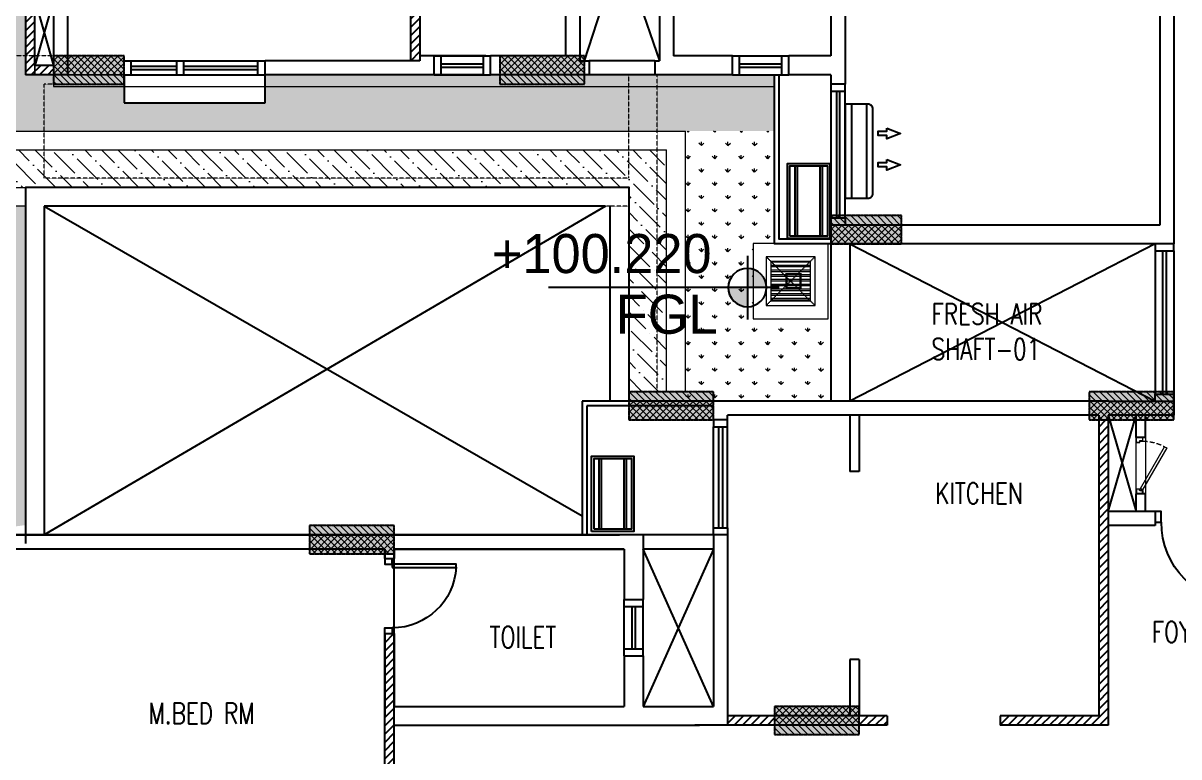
# Model space of a CAD drawing. Header units: millimetres. Extents: x 7964926 to 16080295, y -6277184 to -2986664.
# Drawn here: x 8131861 to 8144165, y -3131073 to -3123260 of the extents above; entities that cross this region are included whole.
import ezdxf

# ---------------------------------------------------------------- set-up
doc = ezdxf.new("R2010")
doc.units = ezdxf.units.MM
doc.header["$LTSCALE"] = 2000
doc.header["$MEASUREMENT"] = 0
for name, pattern in [('( Hidden )', [0.375, 0.25, -0.125]), ('1', [0, 0, 0]), ('DASHED2', [0.375, 0.25, -0.125]), ('HIDDEN', [0.375, 0.25, -0.125])]:
    doc.linetypes.add(name, pattern=pattern)
for name, color, linetype in [('a-ac ledge', 8, 'Continuous'), ('a-AC units', 7, 'Continuous'), ('a-chajja', 2, 'HIDDEN'), ('a-col', 8, 'DASHED2'), ('a-cutout', 8, 'Continuous'), ('a-door', 8, 'Continuous'), ('a-ele 1', 8, 'Continuous'), ('a-hat col', 252, 'Continuous'), ('a-hatch wall', 8, 'Continuous'), ('a-text m', 8, 'Continuous'), ('a-tile drop', 1, 'Continuous'), ('a-wall', 8, 'Continuous'), ('a-window', 8, 'Continuous'), ('L-FL', 7, 'Continuous')]:
    doc.layers.add(name, color=color, linetype=linetype)
for name, color, linetype, lineweight in [('a-shaft door', 1, 'Continuous', 5), ('L - paving', 9, 'Continuous', 5), ('L-base plan', 250, 'Continuous', 5), ('L-CHAMBERS', 50, 'Continuous', 5), ('L-CORECUT', 4, 'Continuous', 5), ('L-ELE 1', 24, 'Continuous', 20), ('L-ELE 2', 30, 'Continuous', 15), ('L-Paver 400x400', 250, '1', 13), ('L-SHRUBS', 96, 'Continuous', 18), ('STR-Column', 250, 'Continuous', 15), ('STR-Column Hatch', 250, 'Continuous', 15), ('STR-Podium Beam', 8, 'Continuous', 15), ('STR-RCC Up Stand', 250, 'Continuous', 15)]:
    doc.layers.add(name, color=color, linetype=linetype, lineweight=lineweight)
doc.styles.add('a-100 txt m', font='romans.shx', dxfattribs={"width": 0.75, "height": 300})
doc.styles.add('Century Gothic', font='GOTHIC.TTF')
doc.styles.get("Standard").update_dxf_attribs({"font": 'romans.shx', "width": 0.75})
pattern_1 = [(45, (1424320.437, 166168.526), (-44.1941738, 44.1941738), [])]
pattern_2 = [(315, (7643622.237, -614125.35), (35.3553391, 35.3553391), []), (45, (7643622.237, -614125.35), (-35.3553391, 35.3553391), [])]
pattern_3 = [(315, (7641472.237, -616000.35), (35.3553391, 35.3553391), []), (45, (7641472.237, -616000.35), (-35.3553391, 35.3553391), [])]
pattern_4 = [(315, (7646272.237, -616000.35), (35.3553391, 35.3553391), []), (45, (7646272.237, -616000.35), (-35.3553391, 35.3553391), [])]
pattern_5 = [(315, (7637972.237, -617425.35), (35.3553391, 35.3553391), []), (45, (7637972.237, -617425.35), (-35.3553391, 35.3553391), [])]
pattern_6 = [(315, (7639997.237, -612325.35), (35.3553391, 35.3553391), []), (45, (7639997.237, -612325.35), (-35.3553391, 35.3553391), [])]
pattern_7 = [(315, (7642922.237, -619250.35), (35.3553391, 35.3553391), []), (45, (7642922.237, -619250.35), (-35.3553391, 35.3553391), [])]
pattern_8 = [(315, (7635347.237, -612325.35), (35.3553391, 35.3553391), []), (45, (7635347.237, -612325.35), (-35.3553391, 35.3553391), [])]
pattern_9 = [(315, (7743477.187, -626437.335), (35.3553391, 35.3553391), [])]
pattern_10 = [(315, (7748127.187, -626437.335), (35.3553391, 35.3553391), [])]
pattern_11 = [(315, (7751752.187, -627937.335), (35.3553391, 35.3553391), [])]
pattern_12 = [(315, (7754402.187, -629812.335), (35.3553391, 35.3553391), [])]
pattern_13 = [(315, (7751052.187, -633362.335), (35.3553391, 35.3553391), [])]
pattern_14 = [(315, (7749602.187, -629812.335), (35.3553391, 35.3553391), [])]
pattern_15 = [(315, (7746102.187, -631237.335), (35.3553391, 35.3553391), [])]

# ---------------------------------------------------------------- blocks, each defined once
blk = doc.blocks.new('basement - column')
at = {"layer": 'a-hat col'}
h = blk.add_hatch(color=256, dxfattribs=at)
h.dxf.hatch_style = 1
h.paths.add_polyline_path([(144850, -37549), (144100, -37549), (144100, -37849), (144850, -37849)])
h = blk.add_hatch(color=256, dxfattribs=at)
h.dxf.hatch_style = 1
h.paths.add_polyline_path([(149750, -37549), (148850, -37549), (148850, -37849), (149750, -37849)])
h = blk.add_hatch(color=256, dxfattribs=at)
h.dxf.hatch_style = 1
h.paths.add_polyline_path([(153125, -39249), (152375, -39249), (152375, -39549), (153125, -39549)])
h = blk.add_hatch(color=256, dxfattribs=at)
h.dxf.hatch_style = 1
h.paths.add_polyline_path([(151125, -41124), (150225, -41124), (150225, -41424), (151125, -41424)])
h = blk.add_hatch(color=256, dxfattribs=at)
h.dxf.hatch_style = 1
h.paths.add_polyline_path([(156025, -41124), (155125, -41124), (155125, -41424), (156025, -41424)])
h = blk.add_hatch(color=256, dxfattribs=at)
h.dxf.hatch_style = 1
h.paths.add_polyline_path([(147725, -42549), (146825, -42549), (146825, -42849), (147725, -42849)])
h = blk.add_hatch(color=256, dxfattribs=at)
h.dxf.hatch_style = 1
h.paths.add_polyline_path([(152675, -44474), (151775, -44474), (151775, -44774), (152675, -44774)])
at = {"layer": 'a-col', "linetype": 'DASHED2', "ltscale": 0.001}
for points in [[(144100, -37549), (144100, -37849), (144850, -37849), (144850, -37549)], [(148850, -37549), (148850, -37849), (149750, -37849), (149750, -37549)], [(152375, -39249), (152375, -39549), (153125, -39549), (153125, -39249)], [(150225, -41124), (150225, -41424), (151125, -41424), (151125, -41124)], [(155125, -41124), (155125, -41424), (156025, -41424), (156025, -41124)], [(146825, -42549), (146825, -42849), (147725, -42849), (147725, -42549)], [(151775, -44474), (151775, -44774), (152675, -44774), (152675, -44474)]]:
    blk.add_lwpolyline(points, close=True, dxfattribs=at)
blk = doc.blocks.new('*U169')
blk.add_line((1027, 0), (1027, 0))
for points in [[(0, 126), (73, 126), (73, 0), (0, 0)], [(1100, 0), (1027, 0), (1027, 126), (1100, 126)]]:
    blk.add_lwpolyline(points)
blk.add_lwpolyline([(110, 0), (110, -953), (73, -953), (73, 0)], close=True)
blk.add_arc((73, 0), 953, 272.2042, 0)
blk = doc.blocks.new('*U167')
for points in [[(0, 80), (60, 80), (60, 0), (0, 0)], [(800, 80), (740, 80), (740, 0), (800, 0)]]:
    blk.add_lwpolyline(points)
blk.add_lwpolyline([(95, 0), (95, -679), (60, -679), (60, 0)], close=True)
blk.add_arc((57, 2), 683, 273.153, 359.7973)
blk = doc.blocks.new('AC ODU')
at = {"color": 8}
for p, q in [((420369, 284087), (421119, 284087)), ((420369, 284062), (421119, 284062)), ((420369, 283822), (421119, 283822)), ((420369, 283797), (421119, 283797))]:
    blk.add_line(p, q, dxfattribs=at)
for points in [[(420344, 284167), (421144, 284167), (421144, 283717), (420344, 283717)], [(420369, 284142), (421119, 284142), (421119, 283742), (420369, 283742)]]:
    blk.add_lwpolyline(points, close=True, dxfattribs=at)
blk = doc.blocks.new('AC IDU')
at = {"color": 8}
for p, q in [((419493, 283872), (419493, 284872)), ((419651, 283872), (419651, 284872))]:
    blk.add_line(p, q, dxfattribs=at)
blk.add_lwpolyline([(419423, 284872), (419668, 284872, -0.414214), (419718, 284822), (419718, 283922, -0.414214), (419668, 283872), (419423, 283872)], format="xyb", close=True, dxfattribs=at)
at = {"color": 252}
for points in [[(419867, 284460), (420012, 284516), (419867, 284573), (419867, 284539), (419776, 284539), (419776, 284494), (419867, 284494)], [(419867, 284126), (420012, 284183), (419867, 284239), (419867, 284205), (419776, 284205), (419776, 284160), (419867, 284160)]]:
    blk.add_lwpolyline(points, close=True, dxfattribs=at)
blk = doc.blocks.new('Shaft D-600')
at = {"layer": 'a-shaft door', "color": 252, "ltscale": 0.1}
for p, q in [((185920, -26068), (185920, -26038)), ((186520, -26068), (186520, -26038)), ((186520, -26068), (186520, -26038))]:
    blk.add_line(p, q, dxfattribs=at)
blk.add_lwpolyline([(186409, -25812), (185962, -26070), (185976, -26094), (186422, -25836), (186409, -25812)], dxfattribs=at)
at = {"layer": 'a-shaft door', "color": 252}
for points in [[(185920, -26138), (185974, -26138), (185974, -26100), (185958, -26100), (185958, -26068), (185920, -26068), (185920, -26068), (185920, -26068)], [(185922, -26136), (185922, -26070), (185922, -26070), (185922, -26070), (185956, -26070), (185956, -26102), (185972, -26102), (185972, -26136)], [(186520, -26138), (186467, -26138), (186467, -26100), (186483, -26100), (186483, -26068), (186520, -26068), (186520, -26068), (186520, -26068)], [(186519, -26136), (186519, -26070), (186519, -26070), (186519, -26070), (186485, -26070), (186485, -26102), (186469, -26102), (186469, -26136)]]:
    blk.add_lwpolyline(points, close=True, dxfattribs=at)
at = {"layer": 'a-shaft door', "color": 252, "linetype": 'HIDDEN', "ltscale": 0.1}
blk.add_arc((185951, -26083), 532, 1.566, 27.6813, dxfattribs=at)
blk = doc.blocks.new('GROUND FLOOR -CORE')
at = {"layer": 'a-cutout'}
for p, q in [((-5550, -18450), (-5250, -17425)), ((-5550, -17425), (-5250, -18450))]:
    blk.add_line(p, q, dxfattribs=at)
at = {"layer": 'a-door'}
for p, q in [((-5250, -17662.5), (-5250, -17425)), ((-5150, -17662.5), (-5150, -17425)), ((-5150, -17662.5), (-5250, -17662.5)), ((-5250, -18450), (-5250, -18262.5)), ((-5150, -18262.5), (-5250, -18262.5)), ((-5150, -18450), (-5150, -18262.5))]:
    blk.add_line(p, q, dxfattribs=at)
at = {"layer": 'a-shaft door', "color": 8}
for p, q in [((-5250, -18262.5), (-5250, -17662.5)), ((-5150, -17662.5), (-5150, -18262.5))]:
    blk.add_line(p, q, dxfattribs=at)
at = {"layer": 'a-wall'}
for p, q in [((-5550, -17275), (-4850, -17275)), ((-4850, -17275), (-4850, -17425)), ((-4850, -17425), (-5550, -17425))]:
    blk.add_line(p, q, dxfattribs=at)
at = {"layer": 'a-window'}
for p, q in [((-5050, -15675), (-5050, -17200)), ((-4970, -15675), (-4970, -17200)), ((-4930, -15675), (-4930, -17200)), ((-4850, -15675), (-4850, -17200))]:
    blk.add_line(p, q, dxfattribs=at)
for points in [[(-5050, -15600), (-5050, -15675), (-4850, -15675), (-4850, -15600)], [(-5050, -17275), (-5050, -17200), (-4850, -17200), (-4850, -17275)]]:
    blk.add_lwpolyline(points, dxfattribs=at)
at = {"layer": 'a-shaft door', "linetype": 'Continuous', "xscale": -1, "rotation": 270}
blk.add_blockref('Shaft D-600', (20887.7, -204182.8), dxfattribs=at)
blk = doc.blocks.new('block 3')
at = {"layer": 'a-hatch wall'}
h = blk.add_hatch(dxfattribs=at)
h.set_pattern_fill('ANSI31', color=256, scale=500)
h.set_pattern_definition(pattern_1)
h.paths.add_polyline_path([(8213668.7, -2884505.3), (8213768.7, -2884505.3), (8213768.7, -2884405.3), (8213568.7, -2884405.3), (8213568.7, -2887005.3), (8213668.7, -2887005.3)])
h = blk.add_hatch(dxfattribs=at)
h.set_pattern_fill('ANSI31', color=256, scale=500)
h.set_pattern_definition(pattern_1)
h.paths.add_polyline_path([(8209768.7, -2886255.3), (8209468.7, -2886255.3), (8209468.7, -2887155.3), (8209768.7, -2887155.3), (8209768.7, -2887055.3), (8209568.7, -2887055.3), (8209568.7, -2886355.3), (8209768.7, -2886355.3)])
h = blk.add_hatch(dxfattribs=at)
h.set_pattern_fill('ANSI31', color=256, scale=500)
h.set_pattern_definition(pattern_1)
h.paths.add_polyline_path([(8220993.7, -2890830.3), (8220893.7, -2890830.3), (8220893.7, -2894080.3), (8220993.7, -2894080.3)])
h = blk.add_hatch(dxfattribs=at)
h.set_pattern_fill('ANSI31', color=256, scale=500)
h.set_pattern_definition(pattern_1)
h.paths.add_polyline_path([(8213393.7, -2893105.3), (8213293.7, -2893105.3), (8213293.7, -2895005.3), (8213393.7, -2895005.3)])
h = blk.add_hatch(dxfattribs=at)
h.set_pattern_fill('ANSI31', color=256, scale=500)
h.set_pattern_definition(pattern_1)
h.paths.add_polyline_path([(8217443.7, -2893980.3), (8216943.7, -2893980.3), (8216943.7, -2894080.3), (8217443.7, -2894080.3)])
h.paths.add_polyline_path([(8218643.7, -2893980.3), (8218343.7, -2893980.3), (8218343.7, -2894080.3), (8218643.7, -2894080.3)])
h = blk.add_hatch(dxfattribs=at)
h.set_pattern_fill('ANSI31', color=256, scale=500)
h.set_pattern_definition(pattern_1)
h.paths.add_polyline_path([(8220893.7, -2893980.3), (8220293.7, -2893980.3), (8219843.7, -2893980.3), (8219843.7, -2894080.3), (8220893.7, -2894080.3)])
at = {"layer": 'a-ac ledge', "color": 8}
for p, q in [((8216793.7, -2890630.3), (8215393.7, -2890630.3)), ((8215393.7, -2890630.3), (8215393.7, -2892055.3)), ((8216793.7, -2890680.3), (8215443.7, -2890680.3)), ((8215443.7, -2890680.3), (8215443.7, -2892055.3))]:
    blk.add_line(p, q, dxfattribs=at)
at = {"layer": 'a-ac ledge'}
for points in [[(8218043.7, -2888955.3), (8217443.7, -2888955.3), (8217443.7, -2887155.3)], [(8218043.7, -2888905.3), (8217493.7, -2888905.3), (8217493.7, -2887155.3)]]:
    blk.add_lwpolyline(points, dxfattribs=at)
at = {"layer": 'a-chajja', "ltscale": 500}
blk.add_lwpolyline([(8210518.7, -2887155.3), (8210518.7, -2887455.3), (8212018.7, -2887455.3), (8212018.7, -2887155.3)], dxfattribs=at)
at = {"layer": 'a-cutout', "linetype": 'HIDDEN', "ltscale": 1000}
for p, q in [((8215368.7, -2884555.3), (8216218.7, -2887005.3)), ((8215418.7, -2887005.3), (8216218.7, -2884555.3)), ((8209768.7, -2886355.3), (8209568.7, -2887055.3)), ((8209568.7, -2886355.3), (8209768.7, -2887055.3)), ((8209668.7, -2888555.3), (8215393.7, -2891852.4)), ((8215643.7, -2888555.3), (8209668.7, -2892055.3)), ((8218243.7, -2888955.3), (8221493.7, -2890630.3)), ((8221493.7, -2888955.3), (8218243.7, -2890630.3)), ((8216793.7, -2892205.3), (8216043.7, -2893880.3)), ((8216793.7, -2893880.3), (8216043.7, -2892205.3))]:
    blk.add_line(p, q, dxfattribs=at)
at = {"layer": 'a-ele 1'}
for p, q in [((8216168.7, -2887005.3), (8215468.7, -2887005.3)), ((8216168.7, -2887155.3), (8215468.7, -2887155.3)), ((8215643.7, -2888555.3), (8209668.7, -2888555.3)), ((8209668.7, -2888555.3), (8209668.7, -2892055.3)), ((8215643.7, -2888555.3), (8209668.7, -2888555.3)), ((8209668.7, -2888555.3), (8209668.7, -2892055.3)), ((8215693.7, -2890630.3), (8215693.7, -2888555.3)), ((8218043.7, -2888955.3), (8218043.7, -2890630.3)), ((8218243.7, -2888955.3), (8218243.7, -2890630.3)), ((8218243.7, -2890780.3), (8218243.7, -2891380.3)), ((8218343.7, -2890780.3), (8218343.7, -2891380.3)), ((8218343.7, -2891380.3), (8218243.7, -2891380.3)), ((8208893.7, -2892055.3), (8215793.7, -2892055.3)), ((8216793.7, -2892055.3), (8216043.7, -2892055.3)), ((8216793.7, -2892205.3), (8216043.7, -2892205.3)), ((8218343.7, -2893380.3), (8218243.7, -2893380.3)), ((8218243.7, -2893380.3), (8218243.7, -2893980.3)), ((8218343.7, -2893380.3), (8218343.7, -2893980.3))]:
    blk.add_line(p, q, dxfattribs=at)
blk.add_lwpolyline([(8215893.7, -2890630.3), (8215893.7, -2888355.3), (8209468.7, -2888355.3), (8209468.7, -2892144.5)], dxfattribs=at)
at = {"layer": 'a-tile drop', "color": 8}
blk.add_line((8213393.7, -2893105.3), (8213393.7, -2892305.3), dxfattribs=at)
at = {"layer": 'a-wall'}
for p, q in [((8221693.7, -2882555.3), (8221693.7, -2888955.3)), ((8213568.7, -2884405.3), (8213568.7, -2887005.3)), ((8215218.7, -2884405.3), (8215218.7, -2886955.3)), ((8216368.7, -2884405.3), (8216368.7, -2886955.3)), ((8213668.7, -2884505.3), (8213668.7, -2887005.3)), ((8221543.7, -2884505.3), (8221543.7, -2888755.3)), ((8215368.7, -2884555.3), (8215368.7, -2887005.3)), ((8216218.7, -2884555.3), (8216218.7, -2887005.3)), ((8209768.7, -2884755.3), (8209768.7, -2887055.3)), ((8209918.7, -2887155.3), (8209918.7, -2884755.3)), ((8209468.7, -2886255.3), (8209468.7, -2887155.3)), ((8218043.7, -2886205.3), (8218043.7, -2886955.3)), ((8218193.7, -2886205.3), (8218193.7, -2887255.3)), ((8209568.7, -2887055.3), (8209568.7, -2886355.3)), ((8214370.5, -2886955.3), (8213668.7, -2886955.3)), ((8213818.7, -2887155.3), (8213818.7, -2886955.3)), ((8215218.7, -2886955.3), (8214418.7, -2886955.3)), ((8214418.7, -2887155.3), (8214418.7, -2886955.3)), ((8216994.4, -2886955.3), (8216368.7, -2886955.3)), ((8216994.4, -2887155.3), (8216994.4, -2886955.3)), ((8218043.7, -2886955.3), (8217594.4, -2886955.3)), ((8217594.4, -2887155.3), (8217594.4, -2886955.3)), ((8209768.7, -2887055.3), (8209568.7, -2887055.3)), ((8212018.7, -2887155.3), (8212018.7, -2887005.3)), ((8213668.7, -2887005.3), (8212018.7, -2887005.3)), ((8215368.7, -2887005.3), (8215468.7, -2887005.3)), ((8215468.7, -2887005.3), (8215468.7, -2887155.3)), ((8216168.7, -2887005.3), (8216168.7, -2887155.3)), ((8216168.7, -2887005.3), (8216218.7, -2887005.3)), ((8209918.7, -2887155.3), (8209468.7, -2887155.3)), ((8214343.7, -2887155.3), (8212018.7, -2887155.3)), ((8215468.7, -2887155.3), (8214418.7, -2887155.3)), ((8216994.4, -2887155.3), (8216168.7, -2887155.3)), ((8218043.7, -2887155.3), (8217594.4, -2887155.3)), ((8218043.7, -2887155.3), (8218043.7, -2887255.3)), ((8218193.7, -2887255.3), (8218043.7, -2887255.3)), ((8218043.7, -2888755.3), (8218043.7, -2888955.3)), ((8221543.7, -2888755.3), (8218043.7, -2888755.3)), ((8221693.7, -2888955.3), (8218043.7, -2888955.3)), ((8220993.7, -2890630.3), (8216793.7, -2890630.3)), ((8220893.7, -2890780.3), (8216943.7, -2890780.3)), ((8216943.7, -2890830.3), (8216943.7, -2890780.3)), ((8220893.7, -2890780.3), (8220893.7, -2893980.3)), ((8220993.7, -2890780.3), (8220993.7, -2894080.3)), ((8216943.7, -2890830.3), (8216793.7, -2890830.3)), ((8221493.7, -2891805.3), (8220993.7, -2891805.3)), ((8221493.7, -2891805.3), (8221493.7, -2891955.3)), ((8221493.7, -2891955.3), (8220993.7, -2891955.3)), ((8216043.7, -2892055.3), (8208693.7, -2892055.3)), ((8213443.7, -2892055.3), (8213293.7, -2892055.3)), ((8213443.7, -2892055.3), (8213443.7, -2892055.3)), ((8216043.7, -2892055.3), (8216043.7, -2892742.8)), ((8216793.7, -2892055.3), (8216793.7, -2893880.3)), ((8216943.7, -2892055.3), (8216793.7, -2892055.3)), ((8216943.7, -2892055.3), (8216943.7, -2894080.3)), ((8213293.7, -2892205.3), (8208843.7, -2892205.3)), ((8213293.7, -2892205.3), (8213293.7, -2892305.3)), ((8213293.7, -2892305.3), (8213293.7, -2892205.3)), ((8213393.7, -2892205.3), (8213393.7, -2892305.3)), ((8213393.7, -2892205.3), (8215843.7, -2892205.3)), ((8215843.7, -2892205.3), (8213393.7, -2892205.3)), ((8213393.7, -2892305.3), (8213393.7, -2892205.3)), ((8215843.7, -2892205.3), (8215843.7, -2892742.8)), ((8213293.7, -2892305.3), (8213393.7, -2892305.3)), ((8215843.7, -2892742.8), (8216043.7, -2892742.8)), ((8213293.7, -2893105.3), (8213293.7, -2893980.3)), ((8213293.7, -2893105.3), (8213393.7, -2893105.3)), ((8213293.7, -2895005.3), (8213293.7, -2893105.3)), ((8213393.7, -2893105.3), (8213393.7, -2893880.3)), ((8213393.7, -2895005.3), (8213393.7, -2893105.3)), ((8215843.7, -2893342.8), (8215843.7, -2893880.3)), ((8215843.7, -2893342.8), (8216043.7, -2893342.8)), ((8216043.7, -2893342.8), (8216043.7, -2893880.3)), ((8213393.7, -2893880.3), (8215843.7, -2893880.3)), ((8216043.7, -2893880.3), (8216793.7, -2893880.3)), ((8218643.7, -2893980.3), (8216943.7, -2893980.3)), ((8218643.7, -2893980.3), (8218643.7, -2894080.3)), ((8219843.7, -2893980.3), (8219843.7, -2894080.3)), ((8220893.7, -2893980.3), (8219843.7, -2893980.3)), ((8213393.7, -2894080.3), (8216643.7, -2894080.3)), ((8218643.7, -2894080.3), (8216593.7, -2894080.3)), ((8220993.7, -2894080.3), (8219843.7, -2894080.3))]:
    blk.add_line(p, q, dxfattribs=at)
at = {"layer": 'a-window'}
for p, q in [((8213818.7, -2886955.3), (8214418.7, -2886955.3)), ((8213893.7, -2887155.3), (8213893.7, -2886955.3)), ((8214343.7, -2887155.3), (8214343.7, -2886955.3)), ((8216994.4, -2886955.3), (8217594.4, -2886955.3)), ((8217069.4, -2887155.3), (8217069.4, -2886955.3)), ((8217519.4, -2887155.3), (8217519.4, -2886955.3)), ((8210518.7, -2887005.3), (8212018.7, -2887005.3)), ((8210593.7, -2887155.3), (8210593.7, -2887005.3)), ((8210593.7, -2887062.8), (8211081.2, -2887062.8)), ((8210593.7, -2887097.8), (8211081.2, -2887097.8)), ((8211081.2, -2887155.3), (8211081.2, -2887005.3)), ((8211156.2, -2887155.3), (8211156.2, -2887005.3)), ((8211156.2, -2887062.8), (8211943.7, -2887062.8)), ((8211156.2, -2887097.8), (8211943.7, -2887097.8)), ((8211943.7, -2887155.3), (8211943.7, -2887005.3)), ((8213893.7, -2887037.8), (8214343.7, -2887037.8)), ((8213893.7, -2887072.8), (8214343.7, -2887072.8)), ((8217069.4, -2887037.8), (8217519.4, -2887037.8)), ((8217069.4, -2887072.8), (8217519.4, -2887072.8)), ((8210518.7, -2887155.3), (8212018.7, -2887155.3)), ((8213818.7, -2887155.3), (8214418.7, -2887155.3)), ((8216994.4, -2887155.3), (8217594.4, -2887155.3)), ((8218043.7, -2887330.3), (8218043.7, -2888680.3)), ((8218103.7, -2887330.3), (8218103.7, -2888680.3)), ((8218133.7, -2887330.3), (8218133.7, -2888680.3)), ((8218193.7, -2888680.3), (8218193.7, -2887330.3)), ((8216793.7, -2891980.3), (8216793.7, -2890905.3)), ((8216848.7, -2891980.3), (8216848.7, -2890905.3)), ((8216888.7, -2890905.3), (8216888.7, -2891980.3)), ((8216943.7, -2891980.3), (8216943.7, -2890905.3)), ((8215843.7, -2893342.8), (8215843.7, -2892742.8)), ((8216043.7, -2893342.8), (8216043.7, -2892742.8)), ((8215843.7, -2892817.8), (8216043.7, -2892817.8)), ((8215927.3, -2893267.8), (8215927.3, -2892817.8)), ((8215962.3, -2893267.8), (8215962.3, -2892817.8)), ((8215843.7, -2893267.8), (8216043.7, -2893267.8))]:
    blk.add_line(p, q, dxfattribs=at)
for points in [[(8218043.7, -2887255.3), (8218043.7, -2887330.3), (8218193.7, -2887330.3), (8218193.7, -2887255.3)], [(8218043.7, -2888755.3), (8218043.7, -2888680.3), (8218193.7, -2888680.3), (8218193.7, -2888755.3)], [(8216793.7, -2890830.3), (8216793.7, -2890905.3), (8216943.7, -2890905.3), (8216943.7, -2890830.3)], [(8216793.7, -2892055.3), (8216793.7, -2891980.3), (8216943.7, -2891980.3), (8216943.7, -2892055.3)]]:
    blk.add_lwpolyline(points, dxfattribs=at)
at = {"ltscale": 750}
blk.add_blockref('GROUND FLOOR -CORE', (8226543.7, -2873355.3), dxfattribs=at)
at = {"layer": 'a-AC units', "xscale": -1, "rotation": 180}
blk.add_blockref('AC IDU', (7798770.7, -2603597.2), dxfattribs=at)
at = {"layer": 'a-AC units', "rotation": 90}
for p in [(8501749.6, -3309243.4), (8499663.2, -3312360.8)]:
    blk.add_blockref('AC ODU', p, dxfattribs=at)
at = {"layer": 'a-door', "extrusion": (0, 0, -1), "xscale": 0.9090909090908456, "yscale": 0.9090909090908456, "zscale": -0.9090909090908456, "rotation": 359.9999430927095}
blk.add_blockref('*U169', (-8222493.7, -2891919.6), dxfattribs=at)
at = {"layer": 'a-door', "xscale": -1.000000000000001, "rotation": 90}
blk.add_blockref('*U167', (8213373.7, -2892305.3), dxfattribs=at)
blk = doc.blocks.new('CHAMBERS')
at = {"layer": 'L-Paver 400x400', "true_color": 0x636466}
h = blk.add_hatch(dxfattribs=at)
h.set_pattern_fill('ANSI32', color=251, scale=135, angle=315)
h.set_pattern_definition([(0, (0.48, 1.42), (1e-14, 50.625), []), (0, (17.355, -15.46), (1e-14, 50.625), [])])
h.paths.add_polyline_path([(7999084, -3148058), (7998664, -3148058), (7998664, -3148478), (7999084, -3148478)])
at = {"layer": 'L-CHAMBERS', "color": 42}
for points in [[(7999274, -3148668), (7998474, -3148668), (7998474, -3147868), (7999274, -3147868)], [(7999134, -3148528), (7998614, -3148528), (7998614, -3148008), (7999134, -3148008)], [(7999084, -3148478), (7998664, -3148478), (7998664, -3148058), (7999084, -3148058)]]:
    blk.add_lwpolyline(points, close=True, dxfattribs=at)
at = {"layer": 'L-Paver 400x400', "color": 251, "linetype": '( Hidden )', "ltscale": 0.005, "true_color": 0x636466}
for p, q in [((7998614, -3148008), (7999134, -3148528)), ((7998614, -3148528), (7999134, -3148008))]:
    blk.add_line(p, q, dxfattribs=at)
blk = doc.blocks.new('finish lvl')
h = blk.add_hatch(color=256)
edge = h.paths.add_edge_path()
edge.add_ellipse((0.0378, 0.003), major_axis=(-0.0305, 0.0305), ratio=1, start_angle=-45, end_angle=45)
edge.add_line((-0.0053, 0.003), (0.0378, 0.003))
edge.add_line((0.0378, 0.003), (0.0378, 0.0461))
edge = h.paths.add_edge_path()
edge.add_ellipse((0.0378, 0.003), major_axis=(-0.0305, 0.0305), ratio=1, start_angle=135, end_angle=225)
edge.add_line((0.0809, 0.003), (0.0378, 0.003))
edge.add_line((0.0378, 0.003), (0.0378, -0.0401))
for p, q in [((0.0378, 0.0748), (0.0378, -0.0688)), ((-0.034, 0.003), (0.4857, 0.003))]:
    blk.add_line(p, q)
blk.add_ellipse((0.0378, 0.003), major_axis=(-0.0305, 0.0305), ratio=1, start_param=1.570796326794534, end_param=7.85398163397412)
at = {"layer": 'L-FL'}
for tag, p in [('%%P0.00', (0.1256, 0.0357)), ('FIN.LVL.', (0.1075, -0.103))]:
    blk.add_attdef(tag, p, '', height=0.08, dxfattribs=at)

msp = doc.modelspace()

# ---------------------------------------------------------------- hatches: boundary and pattern name
at = {"layer": 'L - paving'}
h = msp.add_hatch(dxfattribs=at)
h.set_pattern_fill('ANSI36', color=256, scale=1000, angle=90)
h.set_pattern_definition([(135, (0.13, -1e-05), (-243.067956, 66.2912607), [312.5, -62.5, 0, -62.5])])
h.paths.add_polyline_path([(8138711.2, -3125010), (8138311.2, -3125010), (8138311.2, -3127185), (8138711.2, -3127185)])
h.paths.add_polyline_path([(8130411.1, -3125010), (8138711.2, -3125010), (8138711.2, -3124610), (8130411.1, -3124610)])
at = {"layer": 'L-SHRUBS'}
h = msp.add_hatch(dxfattribs=at)
h.set_pattern_fill('GRASS', color=256, scale=200)
h.paths.add_polyline_path([(8131356.3, -3120053.6), (8131886.3, -3120053.6), (8131886.3, -3120053.6), (8132186.3, -3120053.6), (8132186.3, -3120310), (8132186.2, -3120310), (8132186.2, -3120010), (8132186.3, -3120010), (8132186.3, -3117110), (8131886.3, -3117110), (8131886.3, -3116210), (8130411.1, -3116210), (8130411.1, -3124410), (8139861.3, -3124410), (8139861.3, -3123810), (8137836.2, -3123810), (8137836.2, -3123910), (8136936.2, -3123910), (8136936.2, -3123810), (8134436.3, -3123810), (8134436.3, -3124110), (8132936.3, -3124110), (8132936.3, -3123910), (8132186.2, -3123910), (8132186.2, -3123810), (8131886.3, -3123810), (8131886.3, -3122910), (8132061.1, -3122910), (8132061.1, -3121410), (8131886.3, -3121410), (8131886.3, -3120853.6), (8131356.3, -3120853.6)])
h = msp.add_hatch(dxfattribs=at)
h.set_pattern_fill('GRASS', color=256, scale=200)
h.paths.add_polyline_path([(8138911.2, -3124410), (8139851.9, -3124410), (8139851.9, -3125610), (8138911.2, -3125610)])
h.paths.add_polyline_path([(8140431.4, -3125610), (8140431.4, -3126407.1), (8139631.4, -3126407.1), (8139631.4, -3125610), (8138911.2, -3125610), (8138911.2, -3127285), (8140461.2, -3127285), (8140461.2, -3125610)])
h = msp.add_hatch(dxfattribs=at)
h.set_pattern_fill('GRASS', color=256, scale=200)
edge = h.paths.add_edge_path()
edge.add_line((8130811.3, -3138285), (8130811.3, -3137385))
edge.add_line((8130811.3, -3137385), (8130986, -3137385))
edge.add_line((8130986, -3137385), (8130986.1, -3131419.6))
edge.add_line((8130986.1, -3131419.6), (8130411.1, -3131419.6))
edge.add_line((8130411.1, -3131419.6), (8130411.1, -3137535))
edge.add_arc((8743960.7, -2810630), 695205.1, 208.0491061, 208.119167)
h.paths.add_polyline_path([(8130411.1, -3130619.6), (8130986.2, -3130619.6), (8130986.2, -3129610), (8130811.3, -3129610), (8130811.3, -3128710), (8131111.2, -3128710), (8131886.2, -3128604.6), (8131886.2, -3125204.6), (8130411.1, -3125210)])
h = msp.add_hatch(dxfattribs=at)
h.set_pattern_fill('GRASS', color=256, scale=200)
h.paths.add_polyline_path([(8138297.8, -3138835), (8139097.8, -3138835), (8139097.8, -3138315), (8138297.8, -3138315)], flags=17)
edge = h.paths.add_edge_path()
edge.add_arc((8131487.9, -3138133.8), 794.3, 190.96793, 298.03292, ccw=False)
edge.add_arc((8131487.9, -3138133.8), 794.3, 190.96793, 298.03292)
edge.add_line((8131861.3, -3138835), (8151974.7, -3138835))
edge.add_line((8151974.7, -3138835), (8151974.7, -3138410))
edge.add_line((8151974.7, -3138410), (8130799.4, -3138410))
edge.add_arc((8132010, -3136924.3), 1916.4, 230.82449, 265.548)
h.paths.add_polyline_path([(8160841.7, -3134822.2), (8160041.7, -3134822.2), (8160041.7, -3134022.2), (8160841.7, -3134022.2)], flags=16)
edge = h.paths.add_edge_path()
edge.add_arc((8159586.3, -3136535), 2300, 270.00004, 360)
edge.add_line((8161886.3, -3136535), (8161886.3, -3127604))
edge.add_line((8161886.3, -3127604), (8160862.6, -3127604))
edge.add_line((8160862.6, -3127604), (8160862.6, -3128264))
edge.add_line((8160862.6, -3128264), (8160062.6, -3128264))
edge.add_line((8160062.6, -3128264), (8160062.6, -3127604))
edge.add_line((8160062.6, -3127604), (8153561.3, -3127604))
edge.add_line((8153561.3, -3127604), (8153561.3, -3125910))
edge.add_line((8153561.3, -3125910), (8152811.3, -3125910))
edge.add_line((8152811.3, -3125910), (8152811.3, -3125210))
edge.add_line((8152811.3, -3125210), (8152806.4, -3125210))
edge.add_line((8152806.4, -3125210), (8152806.4, -3126003.6))
edge.add_line((8152806.4, -3126003.6), (8152006.4, -3126003.6))
edge.add_line((8152006.4, -3126003.6), (8152006.4, -3125335))
edge.add_line((8152006.4, -3125335), (8146236.1, -3125335))
edge.add_line((8146236.1, -3125335), (8146236.1, -3126285))
edge.add_line((8146236.1, -3126285), (8151136, -3126285))
edge.add_line((8151136, -3126285), (8151136.1, -3128710))
edge.add_line((8151136.1, -3128710), (8154636.2, -3128710))
edge.add_line((8154636.2, -3128710), (8154636.2, -3129610))
edge.add_line((8154636.2, -3129610), (8159211.2, -3129610))
edge.add_line((8159211.2, -3129610), (8159211.3, -3130635))
edge.add_line((8159211.3, -3130635), (8159036.3, -3130635))
edge.add_line((8159036.3, -3130635), (8159036.3, -3137385))
edge.add_line((8159036.3, -3137385), (8159211.3, -3137385))
edge.add_line((8159211.3, -3137385), (8159211.3, -3138410))
edge.add_line((8159211.3, -3138410), (8152775.1, -3138410))
edge.add_line((8152775.1, -3138410), (8152775.1, -3138835))
edge.add_line((8152775.1, -3138835), (8159586.3, -3138835))
at = {"layer": 'STR-Column Hatch'}
h = msp.add_hatch(dxfattribs=at)
h.set_pattern_fill('ANSI37', color=250, scale=400, angle=-90)
h.set_pattern_definition(pattern_8)
h.paths.add_polyline_path([(8132186.1, -3123610), (8132186.1, -3123810), (8132936.1, -3123810), (8132936.1, -3123610)])
h = msp.add_hatch(dxfattribs=at)
h.set_pattern_fill('ANSI37', color=250, scale=400, angle=-90)
h.set_pattern_definition(pattern_8)
h.paths.add_polyline_path([(8132186.1, -3123610), (8132186.1, -3123810), (8132936.1, -3123810), (8132936.1, -3123610)])
h = msp.add_hatch(dxfattribs=at)
h.set_pattern_fill('ANSI37', color=250, scale=400, angle=-90)
h.set_pattern_definition(pattern_6)
h.paths.add_polyline_path([(8136936.1, -3123610), (8136936.1, -3123810), (8137836.1, -3123810), (8137836.1, -3123610)])
h = msp.add_hatch(dxfattribs=at)
h.set_pattern_fill('ANSI37', color=250, scale=400, angle=-90)
h.set_pattern_definition(pattern_6)
h.paths.add_polyline_path([(8136936.1, -3123610), (8136936.1, -3123810), (8137836.1, -3123810), (8137836.1, -3123610)])
h = msp.add_hatch(dxfattribs=at)
h.set_pattern_fill('ANSI31', color=250, scale=400, angle=-90)
h.set_pattern_definition(pattern_9)
h.paths.add_polyline_path([(8132186.1, -3123810), (8132186.1, -3123910), (8132936.1, -3123910), (8132936.1, -3123810)])
h = msp.add_hatch(dxfattribs=at)
h.set_pattern_fill('ANSI31', color=250, scale=400, angle=-90)
h.set_pattern_definition(pattern_9)
h.paths.add_polyline_path([(8132186.1, -3123810), (8132186.1, -3123910), (8132936.1, -3123910), (8132936.1, -3123810)])
h = msp.add_hatch(dxfattribs=at)
h.set_pattern_fill('ANSI31', color=250, scale=400, angle=-90)
h.set_pattern_definition(pattern_10)
h.paths.add_polyline_path([(8136936.1, -3123810), (8136936.1, -3123910), (8137836.1, -3123910), (8137836.1, -3123810)])
h = msp.add_hatch(dxfattribs=at)
h.set_pattern_fill('ANSI31', color=250, scale=400, angle=-90)
h.set_pattern_definition(pattern_10)
h.paths.add_polyline_path([(8136936.1, -3123810), (8136936.1, -3123910), (8137836.1, -3123910), (8137836.1, -3123810)])
h = msp.add_hatch(dxfattribs=at)
h.set_pattern_fill('ANSI31', color=250, scale=400, angle=-90)
h.set_pattern_definition(pattern_11)
h.paths.add_polyline_path([(8140461.1, -3125310), (8140461.1, -3125410), (8141211.1, -3125410), (8141211.1, -3125310)])
h = msp.add_hatch(dxfattribs=at)
h.set_pattern_fill('ANSI31', color=250, scale=400, angle=-90)
h.set_pattern_definition(pattern_11)
h.paths.add_polyline_path([(8140461.1, -3125310), (8140461.1, -3125410), (8141211.1, -3125410), (8141211.1, -3125310)])
h = msp.add_hatch(dxfattribs=at)
h.set_pattern_fill('ANSI37', color=250, scale=400, angle=-90)
h.set_pattern_definition(pattern_2)
h.paths.add_polyline_path([(8140461.1, -3125410), (8140461.1, -3125610), (8141211.1, -3125610), (8141211.1, -3125410)])
h = msp.add_hatch(dxfattribs=at)
h.set_pattern_fill('ANSI37', color=250, scale=400, angle=-90)
h.set_pattern_definition(pattern_2)
h.paths.add_polyline_path([(8140461.1, -3125410), (8140461.1, -3125610), (8141211.1, -3125610), (8141211.1, -3125410)])
h = msp.add_hatch(dxfattribs=at)
h.set_pattern_fill('ANSI31', color=250, scale=400, angle=-90)
h.set_pattern_definition(pattern_14)
h.paths.add_polyline_path([(8138311.1, -3127185), (8138311.1, -3127285), (8139211.1, -3127285), (8139211.1, -3127185)])
h = msp.add_hatch(dxfattribs=at)
h.set_pattern_fill('ANSI31', color=250, scale=400, angle=-90)
h.set_pattern_definition(pattern_14)
h.paths.add_polyline_path([(8138311.1, -3127185), (8138311.1, -3127285), (8139211.1, -3127285), (8139211.1, -3127185)])
h = msp.add_hatch(dxfattribs=at)
h.set_pattern_fill('ANSI37', color=250, scale=400, angle=-90)
h.set_pattern_definition(pattern_3)
h.paths.add_polyline_path([(8138311.1, -3127285), (8138311.1, -3127485), (8139211.1, -3127485), (8139211.1, -3127285)])
h = msp.add_hatch(dxfattribs=at)
h.set_pattern_fill('ANSI37', color=250, scale=400, angle=-90)
h.set_pattern_definition(pattern_3)
h.paths.add_polyline_path([(8138311.1, -3127285), (8138311.1, -3127485), (8139211.1, -3127485), (8139211.1, -3127285)])
h = msp.add_hatch(dxfattribs=at)
h.set_pattern_fill('ANSI31', color=250, scale=400, angle=-90)
h.set_pattern_definition(pattern_12)
h.paths.add_polyline_path([(8143211.1, -3127185), (8143211.1, -3127285), (8144111.1, -3127285), (8144111.1, -3127185)])
h = msp.add_hatch(dxfattribs=at)
h.set_pattern_fill('ANSI31', color=250, scale=400, angle=-90)
h.set_pattern_definition(pattern_12)
h.paths.add_polyline_path([(8143211.1, -3127185), (8143211.1, -3127285), (8144111.1, -3127285), (8144111.1, -3127185)])
h = msp.add_hatch(dxfattribs=at)
h.set_pattern_fill('ANSI37', color=250, scale=400, angle=-90)
h.set_pattern_definition(pattern_4)
h.paths.add_polyline_path([(8143211.1, -3127285), (8143211.1, -3127485), (8144111.1, -3127485), (8144111.1, -3127285)])
h = msp.add_hatch(dxfattribs=at)
h.set_pattern_fill('ANSI37', color=250, scale=400, angle=-90)
h.set_pattern_definition(pattern_4)
h.paths.add_polyline_path([(8143211.1, -3127285), (8143211.1, -3127485), (8144111.1, -3127485), (8144111.1, -3127285)])
h = msp.add_hatch(dxfattribs=at)
h.set_pattern_fill('ANSI31', color=250, scale=400, angle=-90)
h.set_pattern_definition(pattern_15)
h.paths.add_polyline_path([(8134911.1, -3128610), (8134911.1, -3128710), (8135811.1, -3128710), (8135811.1, -3128610)])
h = msp.add_hatch(dxfattribs=at)
h.set_pattern_fill('ANSI31', color=250, scale=400, angle=-90)
h.set_pattern_definition(pattern_15)
h.paths.add_polyline_path([(8134911.1, -3128610), (8134911.1, -3128710), (8135811.1, -3128710), (8135811.1, -3128610)])
h = msp.add_hatch(dxfattribs=at)
h.set_pattern_fill('ANSI37', color=250, scale=400, angle=-90)
h.set_pattern_definition(pattern_5)
h.paths.add_polyline_path([(8134911.1, -3128710), (8134911.1, -3128910), (8135811.1, -3128910), (8135811.1, -3128710)])
h = msp.add_hatch(dxfattribs=at)
h.set_pattern_fill('ANSI37', color=250, scale=400, angle=-90)
h.set_pattern_definition(pattern_5)
h.paths.add_polyline_path([(8134911.1, -3128710), (8134911.1, -3128910), (8135811.1, -3128910), (8135811.1, -3128710)])
h = msp.add_hatch(dxfattribs=at)
h.set_pattern_fill('ANSI37', color=250, scale=400, angle=-90)
h.set_pattern_definition(pattern_7)
h.paths.add_polyline_path([(8139861.1, -3130535), (8139861.1, -3130735), (8140761.1, -3130735), (8140761.1, -3130535)])
h = msp.add_hatch(dxfattribs=at)
h.set_pattern_fill('ANSI37', color=250, scale=400, angle=-90)
h.set_pattern_definition(pattern_7)
h.paths.add_polyline_path([(8139861.1, -3130535), (8139861.1, -3130735), (8140761.1, -3130735), (8140761.1, -3130535)])
h = msp.add_hatch(dxfattribs=at)
h.set_pattern_fill('ANSI31', color=250, scale=400, angle=-90)
h.set_pattern_definition(pattern_13)
h.paths.add_polyline_path([(8139861.1, -3130735), (8139861.1, -3130835), (8140761.1, -3130835), (8140761.1, -3130735)])
h = msp.add_hatch(dxfattribs=at)
h.set_pattern_fill('ANSI31', color=250, scale=400, angle=-90)
h.set_pattern_definition(pattern_13)
h.paths.add_polyline_path([(8139861.1, -3130735), (8139861.1, -3130835), (8140761.1, -3130835), (8140761.1, -3130735)])

# ---------------------------------------------------------------- linework, layer by layer
at = {"layer": 'L-CORECUT', "const_width": 25}
msp.add_lwpolyline([(8139986.3, -3125931.5), (8140136.3, -3125931.5), (8140136.3, -3126081.5), (8139986.3, -3126081.5)], close=True, dxfattribs=at)
msp.add_lwpolyline([(8139986.3, -3125931.5), (8140136.3, -3125931.5), (8140136.3, -3126081.5), (8139986.3, -3126081.5)], close=True, dxfattribs=at)
at = {"layer": 'L-ELE 1'}
for p, q in [((8130211.1, -3124610), (8138711.2, -3124610)), ((8138711.2, -3127185), (8138711.2, -3124610)), ((8130211.1, -3125010), (8131886.2, -3125010))]:
    msp.add_line(p, q, dxfattribs=at)
at = {"layer": 'L-ELE 2'}
for p, q in [((8130411.1, -3124410), (8138911.2, -3124410)), ((8138911.2, -3127185), (8138911.2, -3124410)), ((8131886.2, -3125210), (8130411.1, -3125210))]:
    msp.add_line(p, q, dxfattribs=at)
for points in [[(8132186.1, -3123810), (8139861.2, -3123810), (8139861.2, -3123935)], [(8132186.1, -3123810), (8132186.1, -3123935), (8139861.2, -3123935)]]:
    msp.add_lwpolyline(points, dxfattribs=at)
at = {"layer": 'STR-Column', "color": 8}
for points in [[(8132186.1, -3123610), (8132186.1, -3123810), (8132936.1, -3123810), (8132936.1, -3123610)], [(8132186.1, -3123610), (8132186.1, -3123810), (8132936.1, -3123810), (8132936.1, -3123610)], [(8136936.1, -3123610), (8136936.1, -3123810), (8137836.1, -3123810), (8137836.1, -3123610)], [(8136936.1, -3123610), (8136936.1, -3123810), (8137836.1, -3123810), (8137836.1, -3123610)], [(8132186.1, -3123810), (8132186.1, -3123910), (8132936.1, -3123910), (8132936.1, -3123810)], [(8132186.1, -3123810), (8132186.1, -3123910), (8132936.1, -3123910), (8132936.1, -3123810)], [(8136936.1, -3123810), (8136936.1, -3123910), (8137836.1, -3123910), (8137836.1, -3123810)], [(8136936.1, -3123810), (8136936.1, -3123910), (8137836.1, -3123910), (8137836.1, -3123810)], [(8140461.1, -3125310), (8140461.1, -3125410), (8141211.1, -3125410), (8141211.1, -3125310)], [(8140461.1, -3125310), (8140461.1, -3125410), (8141211.1, -3125410), (8141211.1, -3125310)], [(8140461.1, -3125410), (8140461.1, -3125610), (8141211.1, -3125610), (8141211.1, -3125410)], [(8140461.1, -3125410), (8140461.1, -3125610), (8141211.1, -3125610), (8141211.1, -3125410)], [(8138311.1, -3127185), (8138311.1, -3127285), (8139211.1, -3127285), (8139211.1, -3127185)], [(8138311.1, -3127285), (8138311.1, -3127485), (8139211.1, -3127485), (8139211.1, -3127285)], [(8138311.1, -3127285), (8138311.1, -3127485), (8139211.1, -3127485), (8139211.1, -3127285)], [(8143211.1, -3127185), (8143211.1, -3127285), (8144111.1, -3127285), (8144111.1, -3127185)], [(8143211.1, -3127185), (8143211.1, -3127285), (8144111.1, -3127285), (8144111.1, -3127185)], [(8143211.1, -3127285), (8143211.1, -3127485), (8144111.1, -3127485), (8144111.1, -3127285)], [(8143211.1, -3127285), (8143211.1, -3127485), (8144111.1, -3127485), (8144111.1, -3127285)], [(8134911.1, -3128610), (8134911.1, -3128710), (8135811.1, -3128710), (8135811.1, -3128610)], [(8134911.1, -3128610), (8134911.1, -3128710), (8135811.1, -3128710), (8135811.1, -3128610)], [(8134911.1, -3128710), (8134911.1, -3128910), (8135811.1, -3128910), (8135811.1, -3128710)], [(8134911.1, -3128710), (8134911.1, -3128910), (8135811.1, -3128910), (8135811.1, -3128710)], [(8139861.1, -3130535), (8139861.1, -3130735), (8140761.1, -3130735), (8140761.1, -3130535)], [(8139861.1, -3130535), (8139861.1, -3130735), (8140761.1, -3130735), (8140761.1, -3130535)], [(8139861.1, -3130735), (8139861.1, -3130835), (8140761.1, -3130835), (8140761.1, -3130735)], [(8139861.1, -3130735), (8139861.1, -3130835), (8140761.1, -3130835), (8140761.1, -3130735)]]:
    msp.add_lwpolyline(points, close=True, dxfattribs=at)
at = {"layer": 'STR-Podium Beam', "linetype": 'HIDDEN', "lineweight": 5, "ltscale": 0.005}
for p, q in [((8132186.1, -3123610), (8131411.1, -3123610)), ((8132186.1, -3123610), (8131411.1, -3123610)), ((8138311.1, -3124910), (8138311.1, -3123810)), ((8138311.1, -3124910), (8138311.1, -3123810)), ((8138611.1, -3127185), (8138611.1, -3123810)), ((8138611.1, -3127185), (8138611.1, -3123810)), ((8132186.1, -3123910), (8132086.1, -3123910)), ((8132086.1, -3124910), (8132086.1, -3123910)), ((8132186.1, -3123910), (8132086.1, -3123910)), ((8132086.1, -3124910), (8132086.1, -3123910)), ((8138311.1, -3124910), (8132086.1, -3124910)), ((8138311.1, -3124910), (8132086.1, -3124910)), ((8132086.1, -3128710), (8132086.1, -3125210)), ((8138111.1, -3125210), (8132086.1, -3125210)), ((8132086.1, -3128710), (8132086.1, -3125210)), ((8138111.1, -3125210), (8132086.1, -3125210)), ((8138311.1, -3125210), (8138111.1, -3125210)), ((8138311.1, -3125210), (8138111.1, -3125210)), ((8138311.1, -3127185), (8138311.1, -3125210)), ((8138311.1, -3127185), (8138311.1, -3125210))]:
    msp.add_line(p, q, dxfattribs=at)
at = {"layer": 'STR-Podium Beam'}
msp.add_lwpolyline([(8138111.1, -3125210), (8138111.1, -3127285), (8137811.1, -3127285), (8137811.1, -3128710)], dxfattribs=at)
msp.add_lwpolyline([(8138111.1, -3125210), (8138111.1, -3127285), (8137811.1, -3127285), (8137811.1, -3128710)], dxfattribs=at)
at = {"layer": 'STR-RCC Up Stand'}
for points in [[(8131986.1, -3123810), (8131886.1, -3123810), (8131886.1, -3122910), (8131986.1, -3122910)], [(8131986.1, -3123810), (8131886.1, -3123810), (8131886.1, -3122910), (8131986.1, -3122910)], [(8131986.1, -3123710), (8132186.1, -3123710), (8132186.1, -3123810), (8131986.1, -3123810)], [(8131986.1, -3123710), (8132186.1, -3123710), (8132186.1, -3123810), (8131986.1, -3123810)]]:
    msp.add_lwpolyline(points, close=True, dxfattribs=at)

# ---------------------------------------------------------------- block references
at = {"layer": 'L-base plan', "color": 8}
msp.add_blockref('block 3', (-77582.5, -236654.6), dxfattribs=at)
at = {"layer": 'L-CHAMBERS', "color": 8, "xscale": -1}
msp.add_blockref('CHAMBERS', (16138905.6, 22260.6), dxfattribs=at)
at = {"layer": 'L-FL', "ltscale": 0.5}
ref = msp.add_blockref('finish lvl', (8139750.1, -3126089.9), dxfattribs=dict(at, xscale=-4725.606725105103, yscale=4725.606725105103, zscale=4725.606725105103, rotation=359.9997894630318))
ref.add_attrib('FIN.LVL.', 'FGL', (8138171, -3126567.9, 0), dxfattribs={"ltscale": 0.5, "height": 416.57, "rotation": 359.99979, "style": 'Century Gothic'})
ref.add_attrib('%%P0.00', '+100.220', (8136851.2, -3125922.1), dxfattribs={"ltscale": 0.5, "height": 416.57, "rotation": 359.99979, "style": 'Century Gothic'})
at = {"layer": 'STR-Column', "ltscale": 1000}
msp.add_blockref('basement - column', (7988086.1, -3086060.7), dxfattribs=at)

# ---------------------------------------------------------------- texts
at = {"layer": 'a-text m', "insert": (8141531.9, -3126844.6), "char_height": 225, "width": 2608.318, "attachment_point": 7, "style": 'a-100 txt m'}
msp.add_mtext('\\pxql;FRESH AIR\\PSHAFT-01', dxfattribs=at)
at = {"layer": 'a-text m', "char_height": 225, "style": 'a-100 txt m'}
for s, width, insert, attachment_point in [('KITCHEN', 2510.623, (8142503.3, -3128154.8), 3), ('TOILET', 2510.623, (8137536.1, -3129910.9), 9), ('FOYER', 1263.139, (8144585.5, -3129630.2), 3), ('M.BED RM', 4054.256, (8134323.6, -3130496.2), 3)]:
    msp.add_mtext_dynamic_manual_height_columns(s, width=width, gutter_width=1, heights=[0], dxfattribs=dict(at, insert=insert, attachment_point=attachment_point))

doc.saveas('drawing.dxf')
